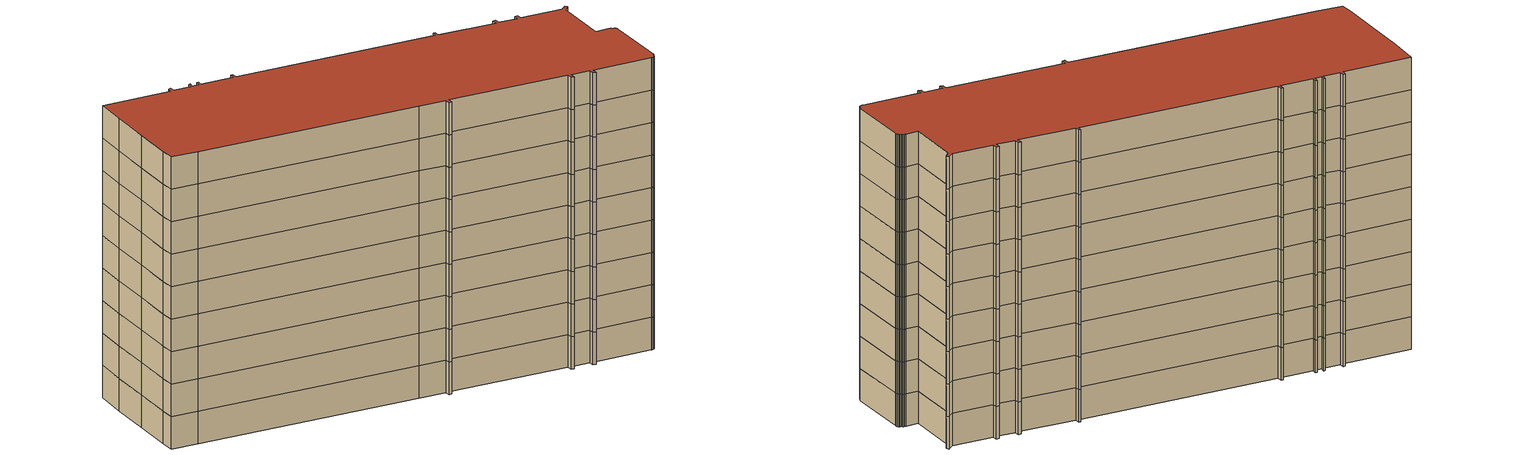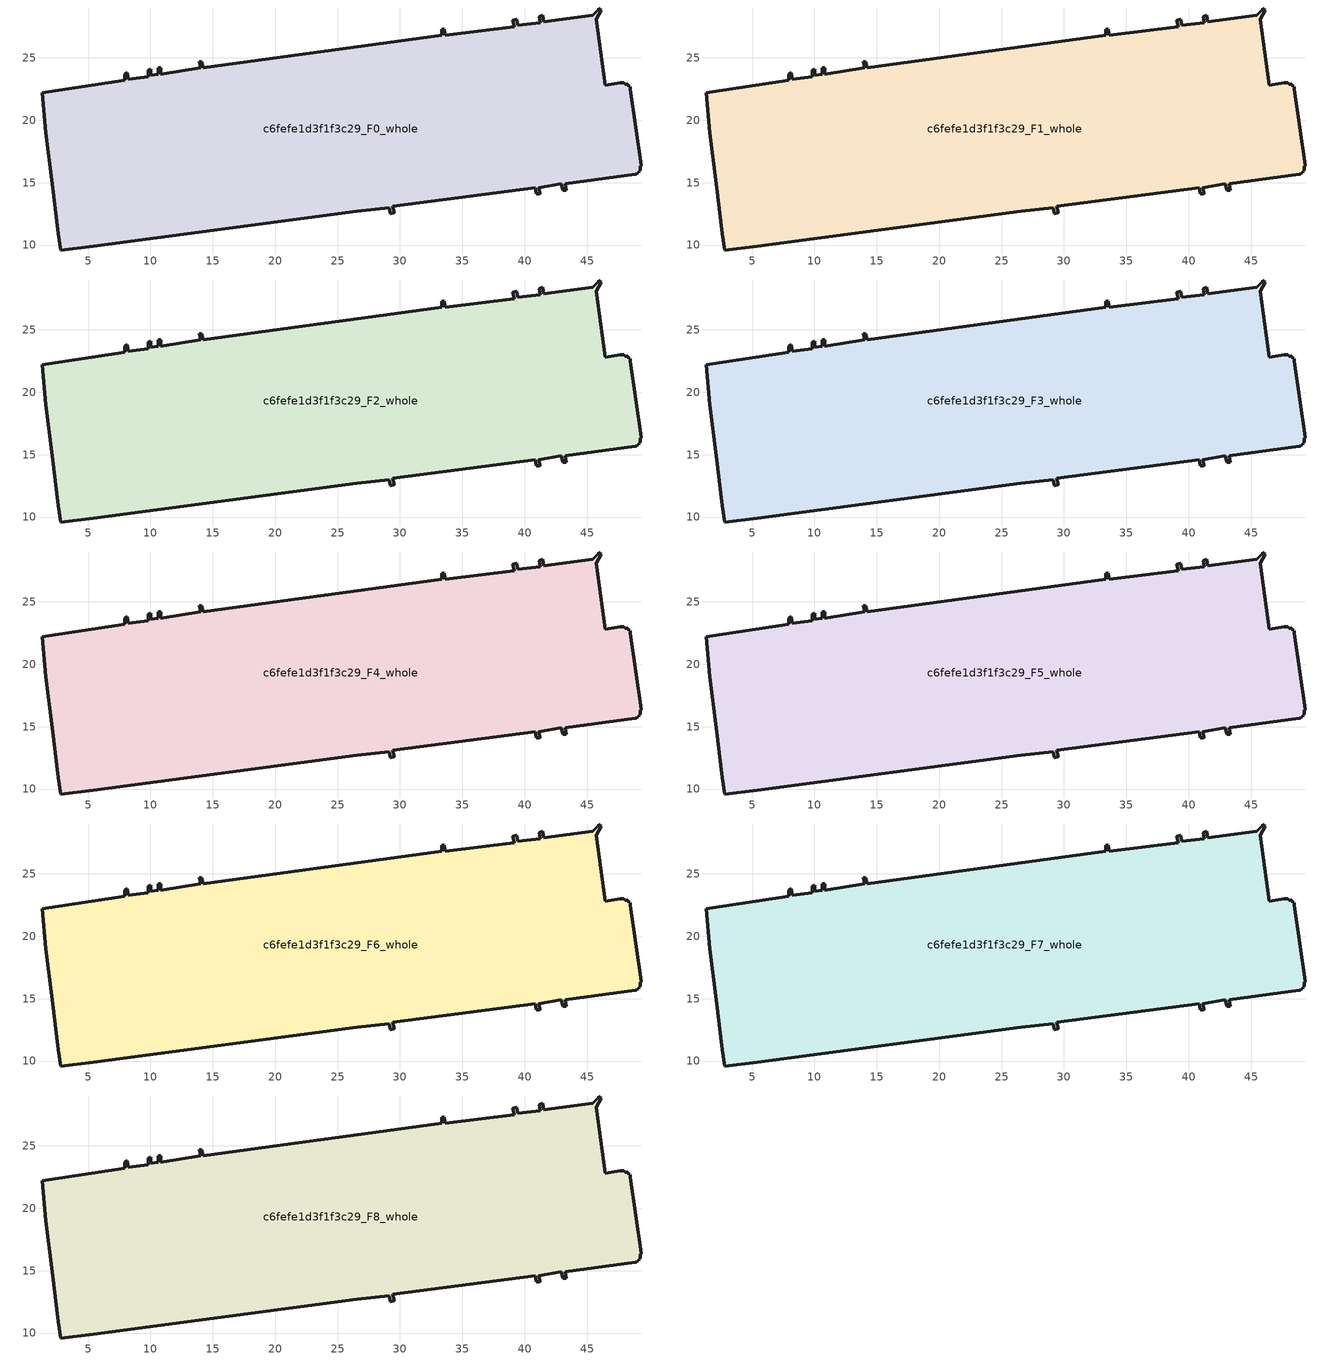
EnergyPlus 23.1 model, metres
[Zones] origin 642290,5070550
c6fefe1d3f1f3c29_F0_whole
 floor ground (EU_floor_Construction): 46.15,28.8 45.75,28.1 46.45,22.8 47.65,23 47.75,23 47.85,23 47.95,23 48.05,22.9 48.15,22.9 48.25,22.9 48.35,22.8 48.35,22.7 48.45,22.7 48.45,22.6 48.45,22.5 49.35,16.39 49.25,16.29 49.25,16.19 49.25,16.09 49.25,15.99 49.15,15.89 49.15,15.79 49.05,15.79 48.95,15.69 48.85,15.69 43.25,14.89 43.35,14.39 43.05,14.39 42.95,14.89 41.14,14.59 41.24,14.09 40.94,14.09 40.84,14.59 29.44,13.1 29.54,12.59 29.24,12.49 29.14,12.99 26.53,12.7 5.42,9.9 2.82,9.6 2.62,10.9 2.12,14.9 1.62,19.01 1.32,22.21 7.92,23.21 7.92,23.71 8.12,23.81 8.22,23.31 9.83,23.51 9.83,24.01 10.03,24.11 10.03,23.61 10.63,23.71 10.63,24.21 10.83,24.21 10.83,23.71 14.03,24.21 13.93,24.71 14.13,24.71 14.23,24.21 33.34,26.8 33.34,27.3 33.54,27.3 33.64,26.8 39.15,27.5 39.05,28 39.35,28.1 39.45,27.6 41.25,27.8 41.15,28.3 41.45,28.4 41.55,27.9 45.45,28.4 45.95,28.9 45.95,29 z0
 wall outside (EU_wall_Construction): 14.23,24.21 14.13,24.71 13.93,24.71 14.03,24.21 10.83,23.71 10.83,24.21 10.63,24.21 10.63,23.71 10.03,23.61 10.03,24.11 9.83,24.01 9.83,23.51 8.22,23.31 8.12,23.81 7.92,23.71 7.92,23.21 1.32,22.21 1.62,19.01 2.12,14.9 2.62,10.9 2.82,9.6 5.42,9.9 26.53,12.7 29.14,12.99 29.24,12.49 29.54,12.59 29.44,13.1 40.84,14.59 40.94,14.09 41.24,14.09 41.14,14.59 42.95,14.89 43.05,14.39 43.35,14.39 43.25,14.89 48.85,15.69 48.95,15.69 49.05,15.79 49.15,15.79 49.15,15.89 49.25,15.99 49.25,16.09 49.25,16.19 49.25,16.29 49.35,16.39 48.45,22.5 48.45,22.6 48.45,22.7 48.35,22.7 48.35,22.8 48.25,22.9 48.15,22.9 48.05,22.9 47.95,23 47.85,23 47.75,23 47.65,23 46.45,22.8 45.75,28.1 46.15,28.8 45.95,29 45.95,28.9 45.45,28.4 41.55,27.9 41.45,28.4 41.15,28.3 41.25,27.8 39.45,27.6 39.35,28.1 39.05,28 39.15,27.5 33.64,26.8 33.54,27.3 33.34,27.3 33.34,26.8 14.23,24.21 z0:3
c6fefe1d3f1f3c29_F1_whole
 floor to c6fefe1d3f1f3c29_F0_whole (EU_floor_Construction): 46.15,28.8 45.75,28.1 46.45,22.8 47.65,23 47.75,23 47.85,23 47.95,23 48.05,22.9 48.15,22.9 48.25,22.9 48.35,22.8 48.35,22.7 48.45,22.7 48.45,22.6 48.45,22.5 49.35,16.39 49.25,16.29 49.25,16.19 49.25,16.09 49.25,15.99 49.15,15.89 49.15,15.79 49.05,15.79 48.95,15.69 48.85,15.69 43.25,14.89 43.35,14.39 43.05,14.39 42.95,14.89 41.14,14.59 41.24,14.09 40.94,14.09 40.84,14.59 29.44,13.1 29.54,12.59 29.24,12.49 29.14,12.99 26.53,12.7 5.42,9.9 2.82,9.6 2.62,10.9 2.12,14.9 1.62,19.01 1.32,22.21 7.92,23.21 7.92,23.71 8.12,23.81 8.22,23.31 9.83,23.51 9.83,24.01 10.03,24.11 10.03,23.61 10.63,23.71 10.63,24.21 10.83,24.21 10.83,23.71 14.03,24.21 13.93,24.71 14.13,24.71 14.23,24.21 33.34,26.8 33.34,27.3 33.54,27.3 33.64,26.8 39.15,27.5 39.05,28 39.35,28.1 39.45,27.6 41.25,27.8 41.15,28.3 41.45,28.4 41.55,27.9 45.45,28.4 45.95,28.9 45.95,29 z3
 wall outside (EU_wall_Construction): 14.23,24.21 14.13,24.71 13.93,24.71 14.03,24.21 10.83,23.71 10.83,24.21 10.63,24.21 10.63,23.71 10.03,23.61 10.03,24.11 9.83,24.01 9.83,23.51 8.22,23.31 8.12,23.81 7.92,23.71 7.92,23.21 1.32,22.21 1.62,19.01 2.12,14.9 2.62,10.9 2.82,9.6 5.42,9.9 26.53,12.7 29.14,12.99 29.24,12.49 29.54,12.59 29.44,13.1 40.84,14.59 40.94,14.09 41.24,14.09 41.14,14.59 42.95,14.89 43.05,14.39 43.35,14.39 43.25,14.89 48.85,15.69 48.95,15.69 49.05,15.79 49.15,15.79 49.15,15.89 49.25,15.99 49.25,16.09 49.25,16.19 49.25,16.29 49.35,16.39 48.45,22.5 48.45,22.6 48.45,22.7 48.35,22.7 48.35,22.8 48.25,22.9 48.15,22.9 48.05,22.9 47.95,23 47.85,23 47.75,23 47.65,23 46.45,22.8 45.75,28.1 46.15,28.8 45.95,29 45.95,28.9 45.45,28.4 41.55,27.9 41.45,28.4 41.15,28.3 41.25,27.8 39.45,27.6 39.35,28.1 39.05,28 39.15,27.5 33.64,26.8 33.54,27.3 33.34,27.3 33.34,26.8 14.23,24.21 z3:6
c6fefe1d3f1f3c29_F2_whole
 floor to c6fefe1d3f1f3c29_F1_whole (EU_floor_Construction): 46.15,28.8 45.75,28.1 46.45,22.8 47.65,23 47.75,23 47.85,23 47.95,23 48.05,22.9 48.15,22.9 48.25,22.9 48.35,22.8 48.35,22.7 48.45,22.7 48.45,22.6 48.45,22.5 49.35,16.39 49.25,16.29 49.25,16.19 49.25,16.09 49.25,15.99 49.15,15.89 49.15,15.79 49.05,15.79 48.95,15.69 48.85,15.69 43.25,14.89 43.35,14.39 43.05,14.39 42.95,14.89 41.14,14.59 41.24,14.09 40.94,14.09 40.84,14.59 29.44,13.1 29.54,12.59 29.24,12.49 29.14,12.99 26.53,12.7 5.42,9.9 2.82,9.6 2.62,10.9 2.12,14.9 1.62,19.01 1.32,22.21 7.92,23.21 7.92,23.71 8.12,23.81 8.22,23.31 9.83,23.51 9.83,24.01 10.03,24.11 10.03,23.61 10.63,23.71 10.63,24.21 10.83,24.21 10.83,23.71 14.03,24.21 13.93,24.71 14.13,24.71 14.23,24.21 33.34,26.8 33.34,27.3 33.54,27.3 33.64,26.8 39.15,27.5 39.05,28 39.35,28.1 39.45,27.6 41.25,27.8 41.15,28.3 41.45,28.4 41.55,27.9 45.45,28.4 45.95,28.9 45.95,29 z6
 wall outside (EU_wall_Construction): 14.23,24.21 14.13,24.71 13.93,24.71 14.03,24.21 10.83,23.71 10.83,24.21 10.63,24.21 10.63,23.71 10.03,23.61 10.03,24.11 9.83,24.01 9.83,23.51 8.22,23.31 8.12,23.81 7.92,23.71 7.92,23.21 1.32,22.21 1.62,19.01 2.12,14.9 2.62,10.9 2.82,9.6 5.42,9.9 26.53,12.7 29.14,12.99 29.24,12.49 29.54,12.59 29.44,13.1 40.84,14.59 40.94,14.09 41.24,14.09 41.14,14.59 42.95,14.89 43.05,14.39 43.35,14.39 43.25,14.89 48.85,15.69 48.95,15.69 49.05,15.79 49.15,15.79 49.15,15.89 49.25,15.99 49.25,16.09 49.25,16.19 49.25,16.29 49.35,16.39 48.45,22.5 48.45,22.6 48.45,22.7 48.35,22.7 48.35,22.8 48.25,22.9 48.15,22.9 48.05,22.9 47.95,23 47.85,23 47.75,23 47.65,23 46.45,22.8 45.75,28.1 46.15,28.8 45.95,29 45.95,28.9 45.45,28.4 41.55,27.9 41.45,28.4 41.15,28.3 41.25,27.8 39.45,27.6 39.35,28.1 39.05,28 39.15,27.5 33.64,26.8 33.54,27.3 33.34,27.3 33.34,26.8 14.23,24.21 z6:9
c6fefe1d3f1f3c29_F3_whole
 floor to c6fefe1d3f1f3c29_F2_whole (EU_floor_Construction): 46.15,28.8 45.75,28.1 46.45,22.8 47.65,23 47.75,23 47.85,23 47.95,23 48.05,22.9 48.15,22.9 48.25,22.9 48.35,22.8 48.35,22.7 48.45,22.7 48.45,22.6 48.45,22.5 49.35,16.39 49.25,16.29 49.25,16.19 49.25,16.09 49.25,15.99 49.15,15.89 49.15,15.79 49.05,15.79 48.95,15.69 48.85,15.69 43.25,14.89 43.35,14.39 43.05,14.39 42.95,14.89 41.14,14.59 41.24,14.09 40.94,14.09 40.84,14.59 29.44,13.1 29.54,12.59 29.24,12.49 29.14,12.99 26.53,12.7 5.42,9.9 2.82,9.6 2.62,10.9 2.12,14.9 1.62,19.01 1.32,22.21 7.92,23.21 7.92,23.71 8.12,23.81 8.22,23.31 9.83,23.51 9.83,24.01 10.03,24.11 10.03,23.61 10.63,23.71 10.63,24.21 10.83,24.21 10.83,23.71 14.03,24.21 13.93,24.71 14.13,24.71 14.23,24.21 33.34,26.8 33.34,27.3 33.54,27.3 33.64,26.8 39.15,27.5 39.05,28 39.35,28.1 39.45,27.6 41.25,27.8 41.15,28.3 41.45,28.4 41.55,27.9 45.45,28.4 45.95,28.9 45.95,29 z9
 wall outside (EU_wall_Construction): 14.23,24.21 14.13,24.71 13.93,24.71 14.03,24.21 10.83,23.71 10.83,24.21 10.63,24.21 10.63,23.71 10.03,23.61 10.03,24.11 9.83,24.01 9.83,23.51 8.22,23.31 8.12,23.81 7.92,23.71 7.92,23.21 1.32,22.21 1.62,19.01 2.12,14.9 2.62,10.9 2.82,9.6 5.42,9.9 26.53,12.7 29.14,12.99 29.24,12.49 29.54,12.59 29.44,13.1 40.84,14.59 40.94,14.09 41.24,14.09 41.14,14.59 42.95,14.89 43.05,14.39 43.35,14.39 43.25,14.89 48.85,15.69 48.95,15.69 49.05,15.79 49.15,15.79 49.15,15.89 49.25,15.99 49.25,16.09 49.25,16.19 49.25,16.29 49.35,16.39 48.45,22.5 48.45,22.6 48.45,22.7 48.35,22.7 48.35,22.8 48.25,22.9 48.15,22.9 48.05,22.9 47.95,23 47.85,23 47.75,23 47.65,23 46.45,22.8 45.75,28.1 46.15,28.8 45.95,29 45.95,28.9 45.45,28.4 41.55,27.9 41.45,28.4 41.15,28.3 41.25,27.8 39.45,27.6 39.35,28.1 39.05,28 39.15,27.5 33.64,26.8 33.54,27.3 33.34,27.3 33.34,26.8 14.23,24.21 z9:12
c6fefe1d3f1f3c29_F4_whole
 floor to c6fefe1d3f1f3c29_F3_whole (EU_floor_Construction): 46.15,28.8 45.75,28.1 46.45,22.8 47.65,23 47.75,23 47.85,23 47.95,23 48.05,22.9 48.15,22.9 48.25,22.9 48.35,22.8 48.35,22.7 48.45,22.7 48.45,22.6 48.45,22.5 49.35,16.39 49.25,16.29 49.25,16.19 49.25,16.09 49.25,15.99 49.15,15.89 49.15,15.79 49.05,15.79 48.95,15.69 48.85,15.69 43.25,14.89 43.35,14.39 43.05,14.39 42.95,14.89 41.14,14.59 41.24,14.09 40.94,14.09 40.84,14.59 29.44,13.1 29.54,12.59 29.24,12.49 29.14,12.99 26.53,12.7 5.42,9.9 2.82,9.6 2.62,10.9 2.12,14.9 1.62,19.01 1.32,22.21 7.92,23.21 7.92,23.71 8.12,23.81 8.22,23.31 9.83,23.51 9.83,24.01 10.03,24.11 10.03,23.61 10.63,23.71 10.63,24.21 10.83,24.21 10.83,23.71 14.03,24.21 13.93,24.71 14.13,24.71 14.23,24.21 33.34,26.8 33.34,27.3 33.54,27.3 33.64,26.8 39.15,27.5 39.05,28 39.35,28.1 39.45,27.6 41.25,27.8 41.15,28.3 41.45,28.4 41.55,27.9 45.45,28.4 45.95,28.9 45.95,29 z12
 wall outside (EU_wall_Construction): 14.23,24.21 14.13,24.71 13.93,24.71 14.03,24.21 10.83,23.71 10.83,24.21 10.63,24.21 10.63,23.71 10.03,23.61 10.03,24.11 9.83,24.01 9.83,23.51 8.22,23.31 8.12,23.81 7.92,23.71 7.92,23.21 1.32,22.21 1.62,19.01 2.12,14.9 2.62,10.9 2.82,9.6 5.42,9.9 26.53,12.7 29.14,12.99 29.24,12.49 29.54,12.59 29.44,13.1 40.84,14.59 40.94,14.09 41.24,14.09 41.14,14.59 42.95,14.89 43.05,14.39 43.35,14.39 43.25,14.89 48.85,15.69 48.95,15.69 49.05,15.79 49.15,15.79 49.15,15.89 49.25,15.99 49.25,16.09 49.25,16.19 49.25,16.29 49.35,16.39 48.45,22.5 48.45,22.6 48.45,22.7 48.35,22.7 48.35,22.8 48.25,22.9 48.15,22.9 48.05,22.9 47.95,23 47.85,23 47.75,23 47.65,23 46.45,22.8 45.75,28.1 46.15,28.8 45.95,29 45.95,28.9 45.45,28.4 41.55,27.9 41.45,28.4 41.15,28.3 41.25,27.8 39.45,27.6 39.35,28.1 39.05,28 39.15,27.5 33.64,26.8 33.54,27.3 33.34,27.3 33.34,26.8 14.23,24.21 z12:15
c6fefe1d3f1f3c29_F5_whole
 floor to c6fefe1d3f1f3c29_F4_whole (EU_floor_Construction): 46.15,28.8 45.75,28.1 46.45,22.8 47.65,23 47.75,23 47.85,23 47.95,23 48.05,22.9 48.15,22.9 48.25,22.9 48.35,22.8 48.35,22.7 48.45,22.7 48.45,22.6 48.45,22.5 49.35,16.39 49.25,16.29 49.25,16.19 49.25,16.09 49.25,15.99 49.15,15.89 49.15,15.79 49.05,15.79 48.95,15.69 48.85,15.69 43.25,14.89 43.35,14.39 43.05,14.39 42.95,14.89 41.14,14.59 41.24,14.09 40.94,14.09 40.84,14.59 29.44,13.1 29.54,12.59 29.24,12.49 29.14,12.99 26.53,12.7 5.42,9.9 2.82,9.6 2.62,10.9 2.12,14.9 1.62,19.01 1.32,22.21 7.92,23.21 7.92,23.71 8.12,23.81 8.22,23.31 9.83,23.51 9.83,24.01 10.03,24.11 10.03,23.61 10.63,23.71 10.63,24.21 10.83,24.21 10.83,23.71 14.03,24.21 13.93,24.71 14.13,24.71 14.23,24.21 33.34,26.8 33.34,27.3 33.54,27.3 33.64,26.8 39.15,27.5 39.05,28 39.35,28.1 39.45,27.6 41.25,27.8 41.15,28.3 41.45,28.4 41.55,27.9 45.45,28.4 45.95,28.9 45.95,29 z15
 wall outside (EU_wall_Construction): 14.23,24.21 14.13,24.71 13.93,24.71 14.03,24.21 10.83,23.71 10.83,24.21 10.63,24.21 10.63,23.71 10.03,23.61 10.03,24.11 9.83,24.01 9.83,23.51 8.22,23.31 8.12,23.81 7.92,23.71 7.92,23.21 1.32,22.21 1.62,19.01 2.12,14.9 2.62,10.9 2.82,9.6 5.42,9.9 26.53,12.7 29.14,12.99 29.24,12.49 29.54,12.59 29.44,13.1 40.84,14.59 40.94,14.09 41.24,14.09 41.14,14.59 42.95,14.89 43.05,14.39 43.35,14.39 43.25,14.89 48.85,15.69 48.95,15.69 49.05,15.79 49.15,15.79 49.15,15.89 49.25,15.99 49.25,16.09 49.25,16.19 49.25,16.29 49.35,16.39 48.45,22.5 48.45,22.6 48.45,22.7 48.35,22.7 48.35,22.8 48.25,22.9 48.15,22.9 48.05,22.9 47.95,23 47.85,23 47.75,23 47.65,23 46.45,22.8 45.75,28.1 46.15,28.8 45.95,29 45.95,28.9 45.45,28.4 41.55,27.9 41.45,28.4 41.15,28.3 41.25,27.8 39.45,27.6 39.35,28.1 39.05,28 39.15,27.5 33.64,26.8 33.54,27.3 33.34,27.3 33.34,26.8 14.23,24.21 z15:18
c6fefe1d3f1f3c29_F6_whole
 floor to c6fefe1d3f1f3c29_F5_whole (EU_floor_Construction): 46.15,28.8 45.75,28.1 46.45,22.8 47.65,23 47.75,23 47.85,23 47.95,23 48.05,22.9 48.15,22.9 48.25,22.9 48.35,22.8 48.35,22.7 48.45,22.7 48.45,22.6 48.45,22.5 49.35,16.39 49.25,16.29 49.25,16.19 49.25,16.09 49.25,15.99 49.15,15.89 49.15,15.79 49.05,15.79 48.95,15.69 48.85,15.69 43.25,14.89 43.35,14.39 43.05,14.39 42.95,14.89 41.14,14.59 41.24,14.09 40.94,14.09 40.84,14.59 29.44,13.1 29.54,12.59 29.24,12.49 29.14,12.99 26.53,12.7 5.42,9.9 2.82,9.6 2.62,10.9 2.12,14.9 1.62,19.01 1.32,22.21 7.92,23.21 7.92,23.71 8.12,23.81 8.22,23.31 9.83,23.51 9.83,24.01 10.03,24.11 10.03,23.61 10.63,23.71 10.63,24.21 10.83,24.21 10.83,23.71 14.03,24.21 13.93,24.71 14.13,24.71 14.23,24.21 33.34,26.8 33.34,27.3 33.54,27.3 33.64,26.8 39.15,27.5 39.05,28 39.35,28.1 39.45,27.6 41.25,27.8 41.15,28.3 41.45,28.4 41.55,27.9 45.45,28.4 45.95,28.9 45.95,29 z18
 wall outside (EU_wall_Construction): 14.23,24.21 14.13,24.71 13.93,24.71 14.03,24.21 10.83,23.71 10.83,24.21 10.63,24.21 10.63,23.71 10.03,23.61 10.03,24.11 9.83,24.01 9.83,23.51 8.22,23.31 8.12,23.81 7.92,23.71 7.92,23.21 1.32,22.21 1.62,19.01 2.12,14.9 2.62,10.9 2.82,9.6 5.42,9.9 26.53,12.7 29.14,12.99 29.24,12.49 29.54,12.59 29.44,13.1 40.84,14.59 40.94,14.09 41.24,14.09 41.14,14.59 42.95,14.89 43.05,14.39 43.35,14.39 43.25,14.89 48.85,15.69 48.95,15.69 49.05,15.79 49.15,15.79 49.15,15.89 49.25,15.99 49.25,16.09 49.25,16.19 49.25,16.29 49.35,16.39 48.45,22.5 48.45,22.6 48.45,22.7 48.35,22.7 48.35,22.8 48.25,22.9 48.15,22.9 48.05,22.9 47.95,23 47.85,23 47.75,23 47.65,23 46.45,22.8 45.75,28.1 46.15,28.8 45.95,29 45.95,28.9 45.45,28.4 41.55,27.9 41.45,28.4 41.15,28.3 41.25,27.8 39.45,27.6 39.35,28.1 39.05,28 39.15,27.5 33.64,26.8 33.54,27.3 33.34,27.3 33.34,26.8 14.23,24.21 z18:21
c6fefe1d3f1f3c29_F7_whole
 floor to c6fefe1d3f1f3c29_F6_whole (EU_floor_Construction): 46.15,28.8 45.75,28.1 46.45,22.8 47.65,23 47.75,23 47.85,23 47.95,23 48.05,22.9 48.15,22.9 48.25,22.9 48.35,22.8 48.35,22.7 48.45,22.7 48.45,22.6 48.45,22.5 49.35,16.39 49.25,16.29 49.25,16.19 49.25,16.09 49.25,15.99 49.15,15.89 49.15,15.79 49.05,15.79 48.95,15.69 48.85,15.69 43.25,14.89 43.35,14.39 43.05,14.39 42.95,14.89 41.14,14.59 41.24,14.09 40.94,14.09 40.84,14.59 29.44,13.1 29.54,12.59 29.24,12.49 29.14,12.99 26.53,12.7 5.42,9.9 2.82,9.6 2.62,10.9 2.12,14.9 1.62,19.01 1.32,22.21 7.92,23.21 7.92,23.71 8.12,23.81 8.22,23.31 9.83,23.51 9.83,24.01 10.03,24.11 10.03,23.61 10.63,23.71 10.63,24.21 10.83,24.21 10.83,23.71 14.03,24.21 13.93,24.71 14.13,24.71 14.23,24.21 33.34,26.8 33.34,27.3 33.54,27.3 33.64,26.8 39.15,27.5 39.05,28 39.35,28.1 39.45,27.6 41.25,27.8 41.15,28.3 41.45,28.4 41.55,27.9 45.45,28.4 45.95,28.9 45.95,29 z21
 wall outside (EU_wall_Construction): 14.23,24.21 14.13,24.71 13.93,24.71 14.03,24.21 10.83,23.71 10.83,24.21 10.63,24.21 10.63,23.71 10.03,23.61 10.03,24.11 9.83,24.01 9.83,23.51 8.22,23.31 8.12,23.81 7.92,23.71 7.92,23.21 1.32,22.21 1.62,19.01 2.12,14.9 2.62,10.9 2.82,9.6 5.42,9.9 26.53,12.7 29.14,12.99 29.24,12.49 29.54,12.59 29.44,13.1 40.84,14.59 40.94,14.09 41.24,14.09 41.14,14.59 42.95,14.89 43.05,14.39 43.35,14.39 43.25,14.89 48.85,15.69 48.95,15.69 49.05,15.79 49.15,15.79 49.15,15.89 49.25,15.99 49.25,16.09 49.25,16.19 49.25,16.29 49.35,16.39 48.45,22.5 48.45,22.6 48.45,22.7 48.35,22.7 48.35,22.8 48.25,22.9 48.15,22.9 48.05,22.9 47.95,23 47.85,23 47.75,23 47.65,23 46.45,22.8 45.75,28.1 46.15,28.8 45.95,29 45.95,28.9 45.45,28.4 41.55,27.9 41.45,28.4 41.15,28.3 41.25,27.8 39.45,27.6 39.35,28.1 39.05,28 39.15,27.5 33.64,26.8 33.54,27.3 33.34,27.3 33.34,26.8 14.23,24.21 z21:24
c6fefe1d3f1f3c29_F8_whole
 floor to c6fefe1d3f1f3c29_F7_whole (EU_floor_Construction): 46.15,28.8 45.75,28.1 46.45,22.8 47.65,23 47.75,23 47.85,23 47.95,23 48.05,22.9 48.15,22.9 48.25,22.9 48.35,22.8 48.35,22.7 48.45,22.7 48.45,22.6 48.45,22.5 49.35,16.39 49.25,16.29 49.25,16.19 49.25,16.09 49.25,15.99 49.15,15.89 49.15,15.79 49.05,15.79 48.95,15.69 48.85,15.69 43.25,14.89 43.35,14.39 43.05,14.39 42.95,14.89 41.14,14.59 41.24,14.09 40.94,14.09 40.84,14.59 29.44,13.1 29.54,12.59 29.24,12.49 29.14,12.99 26.53,12.7 5.42,9.9 2.82,9.6 2.62,10.9 2.12,14.9 1.62,19.01 1.32,22.21 7.92,23.21 7.92,23.71 8.12,23.81 8.22,23.31 9.83,23.51 9.83,24.01 10.03,24.11 10.03,23.61 10.63,23.71 10.63,24.21 10.83,24.21 10.83,23.71 14.03,24.21 13.93,24.71 14.13,24.71 14.23,24.21 33.34,26.8 33.34,27.3 33.54,27.3 33.64,26.8 39.15,27.5 39.05,28 39.35,28.1 39.45,27.6 41.25,27.8 41.15,28.3 41.45,28.4 41.55,27.9 45.45,28.4 45.95,28.9 45.95,29 z24
 wall outside (EU_wall_Construction): 14.23,24.21 14.13,24.71 13.93,24.71 14.03,24.21 10.83,23.71 10.83,24.21 10.63,24.21 10.63,23.71 10.03,23.61 10.03,24.11 9.83,24.01 9.83,23.51 8.22,23.31 8.12,23.81 7.92,23.71 7.92,23.21 1.32,22.21 1.62,19.01 2.12,14.9 2.62,10.9 2.82,9.6 5.42,9.9 26.53,12.7 29.14,12.99 29.24,12.49 29.54,12.59 29.44,13.1 40.84,14.59 40.94,14.09 41.24,14.09 41.14,14.59 42.95,14.89 43.05,14.39 43.35,14.39 43.25,14.89 48.85,15.69 48.95,15.69 49.05,15.79 49.15,15.79 49.15,15.89 49.25,15.99 49.25,16.09 49.25,16.19 49.25,16.29 49.35,16.39 48.45,22.5 48.45,22.6 48.45,22.7 48.35,22.7 48.35,22.8 48.25,22.9 48.15,22.9 48.05,22.9 47.95,23 47.85,23 47.75,23 47.65,23 46.45,22.8 45.75,28.1 46.15,28.8 45.95,29 45.95,28.9 45.45,28.4 41.55,27.9 41.45,28.4 41.15,28.3 41.25,27.8 39.45,27.6 39.35,28.1 39.05,28 39.15,27.5 33.64,26.8 33.54,27.3 33.34,27.3 33.34,26.8 14.23,24.21 z24:27
 roof outside (EU_roof_Construction): 48.95,15.69 49.05,15.79 49.15,15.79 49.15,15.89 49.25,15.99 49.25,16.09 49.25,16.19 49.25,16.29 49.35,16.39 48.45,22.5 48.45,22.6 48.45,22.7 48.35,22.7 48.35,22.8 48.25,22.9 48.15,22.9 48.05,22.9 47.95,23 47.85,23 47.75,23 47.65,23 46.45,22.8 45.75,28.1 46.15,28.8 45.95,29 45.95,28.9 45.45,28.4 41.55,27.9 41.45,28.4 41.15,28.3 41.25,27.8 39.45,27.6 39.35,28.1 39.05,28 39.15,27.5 33.64,26.8 33.54,27.3 33.34,27.3 33.34,26.8 14.23,24.21 14.13,24.71 13.93,24.71 14.03,24.21 10.83,23.71 10.83,24.21 10.63,24.21 10.63,23.71 10.03,23.61 10.03,24.11 9.83,24.01 9.83,23.51 8.22,23.31 8.12,23.81 7.92,23.71 7.92,23.21 1.32,22.21 1.62,19.01 2.12,14.9 2.62,10.9 2.82,9.6 5.42,9.9 26.53,12.7 29.14,12.99 29.24,12.49 29.54,12.59 29.44,13.1 40.84,14.59 40.94,14.09 41.24,14.09 41.14,14.59 42.95,14.89 43.05,14.39 43.35,14.39 43.25,14.89 48.85,15.69 z27
[Building]
EU S2 Campaign: North Axis=0; Terrain=City; Solar Distribution=FullExterior
[Site:Location]
Lyon-Bron: Latitude=45.75; Longitude=5; Time Zone=1; Elevation=198
[SizingPeriod:WeatherFileDays]
AnnualSizingPeriod: Begin Month=1; Begin Day of Month=1; End Month=12; End Day of Month=31; Day of Week for Start Day=Monday; Use Weather File Daylight Saving Period=No; Use Weather File Rain and Snow Indicators=No
[MATERIAL]
EU_InternalMass_Material: Roughness=MediumRough; Thickness=0.1; Conductivity=1; Density=1800; Specific Heat=900; Thermal Absorptance=0.9; Solar Absorptance=0.7; Visible Absorptance=0.7
[MATERIAL:NOMASS] Roughness=MediumRough; Thermal Absorptance=0.9; Solar Absorptance=0.7; Visible Absorptance=0.7
Name | Thermal Resistance
EU_wall_NoMass | 1.15691
EU_roof_NoMass | 1.19505
EU_floor_NoMass | 1.78277
[CONSTRUCTION]
EU_wall_Construction: EU_wall_NoMass
EU_roof_Construction: EU_roof_NoMass
EU_floor_Construction: EU_floor_NoMass
EU_InternalMass_Construction: EU_InternalMass_Material
[ZONE] Type=1; Multiplier=1; Ceiling Height=autocalculate; Volume=1802.66; Floor Area=autocalculate; Part of Total Floor Area=Yes
c6fefe1d3f1f3c29_F0_whole; c6fefe1d3f1f3c29_F1_whole; c6fefe1d3f1f3c29_F2_whole; c6fefe1d3f1f3c29_F3_whole; c6fefe1d3f1f3c29_F4_whole; c6fefe1d3f1f3c29_F5_whole; c6fefe1d3f1f3c29_F6_whole; c6fefe1d3f1f3c29_F7_whole; c6fefe1d3f1f3c29_F8_whole
[INTERNALMASS] Construction=EU_InternalMass_Construction; Surface Area=600.885
Name | Zone or ZoneList
c6fefe1d3f1f3c29_F0_whole_EU_InternalMass | c6fefe1d3f1f3c29_F0_whole
c6fefe1d3f1f3c29_F1_whole_EU_InternalMass | c6fefe1d3f1f3c29_F1_whole
c6fefe1d3f1f3c29_F2_whole_EU_InternalMass | c6fefe1d3f1f3c29_F2_whole
c6fefe1d3f1f3c29_F3_whole_EU_InternalMass | c6fefe1d3f1f3c29_F3_whole
c6fefe1d3f1f3c29_F4_whole_EU_InternalMass | c6fefe1d3f1f3c29_F4_whole
c6fefe1d3f1f3c29_F5_whole_EU_InternalMass | c6fefe1d3f1f3c29_F5_whole
c6fefe1d3f1f3c29_F6_whole_EU_InternalMass | c6fefe1d3f1f3c29_F6_whole
c6fefe1d3f1f3c29_F7_whole_EU_InternalMass | c6fefe1d3f1f3c29_F7_whole
c6fefe1d3f1f3c29_F8_whole_EU_InternalMass | c6fefe1d3f1f3c29_F8_whole
[OTHEREQUIPMENT] Fuel Type=Electricity; Design Level Calculation Method=Watts/Area; Power per Zone Floor Area=1; Fraction Latent=0; Fraction Radiant=0; Fraction Lost=0; Carbon Dioxide Generation Rate=0; EndUse Subcategory=EU_Step8_InternalGains
Name | Zone or ZoneList or Space or SpaceList | Schedule
EU_Step8_InternalGain_c6fefe1d3f1f3c29_F0_whole_f000 | c6fefe1d3f1f3c29_F0_whole | EU_Step8_GainSchedule_c6fefe1d3f1f3c29_F0_whole_f000
EU_Step8_InternalGain_c6fefe1d3f1f3c29_F1_whole_f000 | c6fefe1d3f1f3c29_F1_whole | EU_Step8_GainSchedule_c6fefe1d3f1f3c29_F1_whole_f000
EU_Step8_InternalGain_c6fefe1d3f1f3c29_F2_whole_f000 | c6fefe1d3f1f3c29_F2_whole | EU_Step8_GainSchedule_c6fefe1d3f1f3c29_F2_whole_f000
EU_Step8_InternalGain_c6fefe1d3f1f3c29_F3_whole_f000 | c6fefe1d3f1f3c29_F3_whole | EU_Step8_GainSchedule_c6fefe1d3f1f3c29_F3_whole_f000
EU_Step8_InternalGain_c6fefe1d3f1f3c29_F4_whole_f000 | c6fefe1d3f1f3c29_F4_whole | EU_Step8_GainSchedule_c6fefe1d3f1f3c29_F4_whole_f000
EU_Step8_InternalGain_c6fefe1d3f1f3c29_F5_whole_f000 | c6fefe1d3f1f3c29_F5_whole | EU_Step8_GainSchedule_c6fefe1d3f1f3c29_F5_whole_f000
EU_Step8_InternalGain_c6fefe1d3f1f3c29_F6_whole_f000 | c6fefe1d3f1f3c29_F6_whole | EU_Step8_GainSchedule_c6fefe1d3f1f3c29_F6_whole_f000
EU_Step8_InternalGain_c6fefe1d3f1f3c29_F7_whole_f000 | c6fefe1d3f1f3c29_F7_whole | EU_Step8_GainSchedule_c6fefe1d3f1f3c29_F7_whole_f000
EU_Step8_InternalGain_c6fefe1d3f1f3c29_F8_whole_f000 | c6fefe1d3f1f3c29_F8_whole | EU_Step8_GainSchedule_c6fefe1d3f1f3c29_F8_whole_f000
[ZONEVENTILATION:DESIGNFLOWRATE] Schedule=EU_AlwaysOn; Design Flow Rate Calculation Method=AirChanges/Hour; Air Changes per Hour=0.551728; Ventilation Type=Natural; Fan Pressure Rise=0; Fan Total Efficiency=1; Constant Term Coefficient=1; Temperature Term Coefficient=0; Velocity Term Coefficient=0; Velocity Squared Term Coefficient=0; Minimum Indoor Temperature=-100; Maximum Indoor Temperature=100; Delta Temperature=-100; Minimum Outdoor Temperature=-100; Maximum Outdoor Temperature=100; Maximum Wind Speed=40
Name | Zone or ZoneList or Space or SpaceList
EU_ConstantAir_c6fefe1d3f1f3c29_F0_whole | c6fefe1d3f1f3c29_F0_whole
EU_ConstantAir_c6fefe1d3f1f3c29_F1_whole | c6fefe1d3f1f3c29_F1_whole
EU_ConstantAir_c6fefe1d3f1f3c29_F2_whole | c6fefe1d3f1f3c29_F2_whole
EU_ConstantAir_c6fefe1d3f1f3c29_F3_whole | c6fefe1d3f1f3c29_F3_whole
EU_ConstantAir_c6fefe1d3f1f3c29_F4_whole | c6fefe1d3f1f3c29_F4_whole
EU_ConstantAir_c6fefe1d3f1f3c29_F5_whole | c6fefe1d3f1f3c29_F5_whole
EU_ConstantAir_c6fefe1d3f1f3c29_F6_whole | c6fefe1d3f1f3c29_F6_whole
EU_ConstantAir_c6fefe1d3f1f3c29_F7_whole | c6fefe1d3f1f3c29_F7_whole
EU_ConstantAir_c6fefe1d3f1f3c29_F8_whole | c6fefe1d3f1f3c29_F8_whole
[HVACTEMPLATE:THERMOSTAT] Constant Heating Setpoint=20; Constant Cooling Setpoint=50
EU_HeatOnly_c6fefe1d3f1f3c29_F0_whole; EU_HeatOnly_c6fefe1d3f1f3c29_F1_whole; EU_HeatOnly_c6fefe1d3f1f3c29_F2_whole; EU_HeatOnly_c6fefe1d3f1f3c29_F3_whole; EU_HeatOnly_c6fefe1d3f1f3c29_F4_whole; EU_HeatOnly_c6fefe1d3f1f3c29_F5_whole; EU_HeatOnly_c6fefe1d3f1f3c29_F6_whole; EU_HeatOnly_c6fefe1d3f1f3c29_F7_whole; EU_HeatOnly_c6fefe1d3f1f3c29_F8_whole
[HVACTEMPLATE:ZONE:IDEALLOADSAIRSYSTEM] System Availability Schedule=EU_AlwaysOn; Maximum Heating Supply Air Temperature=50; Minimum Cooling Supply Air Temperature=13; Maximum Heating Supply Air Humidity Ratio=0.0156; Minimum Cooling Supply Air Humidity Ratio=0.0077; Heating Limit=NoLimit; Cooling Limit=NoLimit; Heating Availability Schedule=EU_AlwaysOn; Cooling Availability Schedule=EU_CoolingOff; Dehumidification Control Type=ConstantSensibleHeatRatio; Cooling Sensible Heat Ratio=0.7; Dehumidification Setpoint=60; Humidification Control Type=None; Humidification Setpoint=30; Outdoor Air Method=None; Outdoor Air Flow Rate per Person=0.00944; Outdoor Air Flow Rate per Zone Floor Area=0; Outdoor Air Flow Rate per Zone=0; Demand Controlled Ventilation Type=None; Outdoor Air Economizer Type=NoEconomizer; Heat Recovery Type=None; Sensible Heat Recovery Effectiveness=0.7; Latent Heat Recovery Effectiveness=0.65
Name | Template Thermostat
c6fefe1d3f1f3c29_F0_whole | EU_HeatOnly_c6fefe1d3f1f3c29_F0_whole
c6fefe1d3f1f3c29_F1_whole | EU_HeatOnly_c6fefe1d3f1f3c29_F1_whole
c6fefe1d3f1f3c29_F2_whole | EU_HeatOnly_c6fefe1d3f1f3c29_F2_whole
c6fefe1d3f1f3c29_F3_whole | EU_HeatOnly_c6fefe1d3f1f3c29_F3_whole
c6fefe1d3f1f3c29_F4_whole | EU_HeatOnly_c6fefe1d3f1f3c29_F4_whole
c6fefe1d3f1f3c29_F5_whole | EU_HeatOnly_c6fefe1d3f1f3c29_F5_whole
c6fefe1d3f1f3c29_F6_whole | EU_HeatOnly_c6fefe1d3f1f3c29_F6_whole
c6fefe1d3f1f3c29_F7_whole | EU_HeatOnly_c6fefe1d3f1f3c29_F7_whole
c6fefe1d3f1f3c29_F8_whole | EU_HeatOnly_c6fefe1d3f1f3c29_F8_whole
[SIZING:ZONE] Zone Cooling Design Supply Air Temperature Input Method=SupplyAirTemperature; Zone Cooling Design Supply Air Temperature=13; Zone Heating Design Supply Air Temperature Input Method=SupplyAirTemperature; Zone Heating Design Supply Air Temperature=50; Zone Cooling Design Supply Air Humidity Ratio=0.008; Zone Heating Design Supply Air Humidity Ratio=0.008; Cooling Design Air Flow Method=DesignDay; Cooling Design Air Flow Rate=0; Cooling Minimum Air Flow per Zone Floor Area=0.000762; Cooling Minimum Air Flow=0; Cooling Minimum Air Flow Fraction=0.2; Heating Design Air Flow Method=DesignDay; Heating Design Air Flow Rate=0; Heating Maximum Air Flow per Zone Floor Area=0.002032; Heating Maximum Air Flow=0.141576; Heating Maximum Air Flow Fraction=0.3; Account for Dedicated Outdoor Air System=No; Dedicated Outdoor Air System Control Strategy=NeutralSupplyAir; Dedicated Outdoor Air Low Setpoint Temperature for Design=autosize; Dedicated Outdoor Air High Setpoint Temperature for Design=autosize; Zone Load Sizing Method=Sensible Load Only No Latent Load; Zone Latent Cooling Design Supply Air Humidity Ratio Input Method=HumidityRatioDifference; Zone Cooling Design Supply Air Humidity Ratio Difference=0.005; Zone Latent Heating Design Supply Air Humidity Ratio Input Method=HumidityRatioDifference; Zone Humidification Design Supply Air Humidity Ratio Difference=0.005
c6fefe1d3f1f3c29_F0_whole; c6fefe1d3f1f3c29_F1_whole; c6fefe1d3f1f3c29_F2_whole; c6fefe1d3f1f3c29_F3_whole; c6fefe1d3f1f3c29_F4_whole; c6fefe1d3f1f3c29_F5_whole; c6fefe1d3f1f3c29_F6_whole; c6fefe1d3f1f3c29_F7_whole; c6fefe1d3f1f3c29_F8_whole
[SCHEDULE:CONSTANT]
Name | Hourly Value
EU_AlwaysOn | 1
EU_CoolingOff | 0
[SCHEDULE:FILE] Column Number=1; Rows to Skip at Top=0; Number of Hours of Data=8760; Column Separator=Comma; Interpolate to Timestep=No; Minutes per Item=60; Adjust Schedule for Daylight Savings=Yes
Name | File
EU_Step8_GainSchedule_c6fefe1d3f1f3c29_F0_whole_f000 | C:\Users\o_iseri\Desktop\OpenUBEM\openubem\outputs\eu_evidence\EU-11\FR-LYO-HAUTCOEURPENTES\idfs\c6fefe1d3f1f3c29\c6fefe1d3f1f3c29_F0_whole_f000_gain.csv
EU_Step8_GainSchedule_c6fefe1d3f1f3c29_F1_whole_f000 | C:\Users\o_iseri\Desktop\OpenUBEM\openubem\outputs\eu_evidence\EU-11\FR-LYO-HAUTCOEURPENTES\idfs\c6fefe1d3f1f3c29\c6fefe1d3f1f3c29_F1_whole_f000_gain.csv
EU_Step8_GainSchedule_c6fefe1d3f1f3c29_F2_whole_f000 | C:\Users\o_iseri\Desktop\OpenUBEM\openubem\outputs\eu_evidence\EU-11\FR-LYO-HAUTCOEURPENTES\idfs\c6fefe1d3f1f3c29\c6fefe1d3f1f3c29_F2_whole_f000_gain.csv
EU_Step8_GainSchedule_c6fefe1d3f1f3c29_F3_whole_f000 | C:\Users\o_iseri\Desktop\OpenUBEM\openubem\outputs\eu_evidence\EU-11\FR-LYO-HAUTCOEURPENTES\idfs\c6fefe1d3f1f3c29\c6fefe1d3f1f3c29_F3_whole_f000_gain.csv
EU_Step8_GainSchedule_c6fefe1d3f1f3c29_F4_whole_f000 | C:\Users\o_iseri\Desktop\OpenUBEM\openubem\outputs\eu_evidence\EU-11\FR-LYO-HAUTCOEURPENTES\idfs\c6fefe1d3f1f3c29\c6fefe1d3f1f3c29_F4_whole_f000_gain.csv
EU_Step8_GainSchedule_c6fefe1d3f1f3c29_F5_whole_f000 | C:\Users\o_iseri\Desktop\OpenUBEM\openubem\outputs\eu_evidence\EU-11\FR-LYO-HAUTCOEURPENTES\idfs\c6fefe1d3f1f3c29\c6fefe1d3f1f3c29_F5_whole_f000_gain.csv
EU_Step8_GainSchedule_c6fefe1d3f1f3c29_F6_whole_f000 | C:\Users\o_iseri\Desktop\OpenUBEM\openubem\outputs\eu_evidence\EU-11\FR-LYO-HAUTCOEURPENTES\idfs\c6fefe1d3f1f3c29\c6fefe1d3f1f3c29_F6_whole_f000_gain.csv
EU_Step8_GainSchedule_c6fefe1d3f1f3c29_F7_whole_f000 | C:\Users\o_iseri\Desktop\OpenUBEM\openubem\outputs\eu_evidence\EU-11\FR-LYO-HAUTCOEURPENTES\idfs\c6fefe1d3f1f3c29\c6fefe1d3f1f3c29_F7_whole_f000_gain.csv
EU_Step8_GainSchedule_c6fefe1d3f1f3c29_F8_whole_f000 | C:\Users\o_iseri\Desktop\OpenUBEM\openubem\outputs\eu_evidence\EU-11\FR-LYO-HAUTCOEURPENTES\idfs\c6fefe1d3f1f3c29\c6fefe1d3f1f3c29_F8_whole_f000_gain.csv
